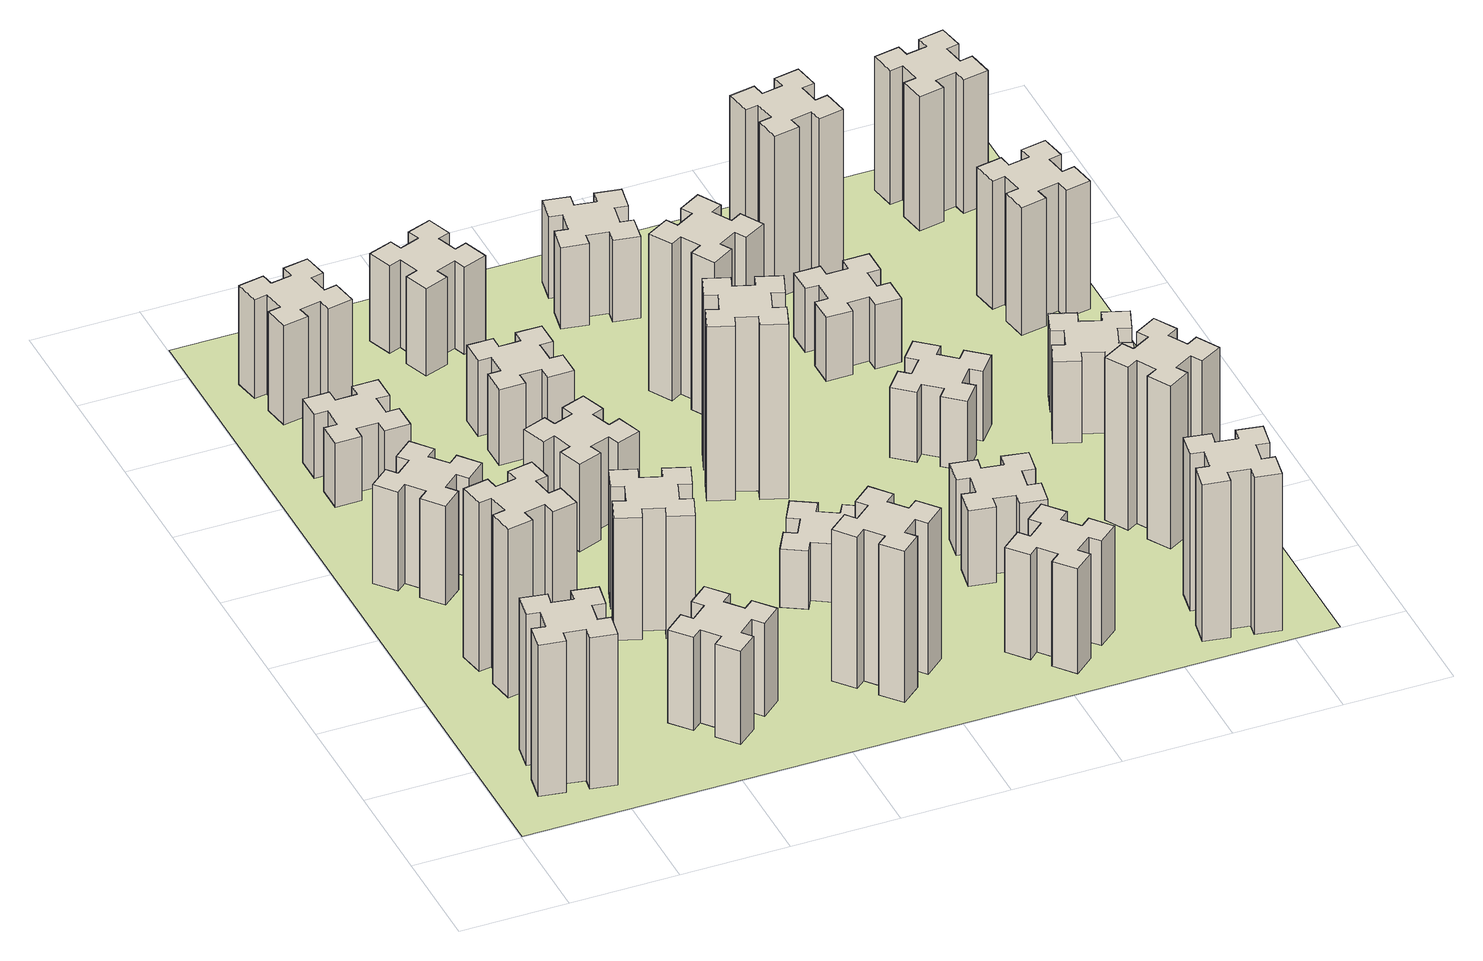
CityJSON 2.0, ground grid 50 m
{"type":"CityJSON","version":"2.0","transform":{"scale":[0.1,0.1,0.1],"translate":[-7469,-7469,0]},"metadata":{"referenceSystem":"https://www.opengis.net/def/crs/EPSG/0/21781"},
"CityObjects":{
"building1":{"type":"Building","attributes":{"class":"1000","function":"1000","usage":"1000","yearOfConstruction":2016,"roofType":"1000","measuredHeight":78,"storeysAboveGround":30,"storeysBelowGround":0},"geometry":[{"type":"Solid","lod":"1","boundaries":[[[[0,1,2,3,4,5,6,7,8,9,10,11,12,13,14,15,16,17,18,19]],[[17,16,20,21]],[[16,15,22,20]],[[15,14,23,22]],[[14,13,24,23]],[[13,12,25,24]],[[12,11,26,25]],[[11,10,27,26]],[[10,9,28,27]],[[9,8,29,28]],[[8,7,30,29]],[[7,6,31,30]],[[6,5,32,31]],[[5,4,33,32]],[[4,3,34,33]],[[3,2,35,34]],[[2,1,36,35]],[[1,0,37,36]],[[0,19,38,37]],[[19,18,39,38]],[[18,17,21,39]],[[24,25,26,27,28,29,30,31,32,33,34,35,36,37,38,39,21,20,22,23]]]]}]},
"building2":{"type":"Building","attributes":{"class":"1000","function":"1000","usage":"1000","yearOfConstruction":2016,"roofType":"1000","measuredHeight":87,"storeysAboveGround":30,"storeysBelowGround":0},"geometry":[{"type":"Solid","lod":"1","boundaries":[[[[40,41,42,43,44,45,46,47,48,49,50,51,52,53,54,55,56,57,58,59]],[[57,56,60,61]],[[56,55,62,60]],[[55,54,63,62]],[[54,53,64,63]],[[53,52,65,64]],[[52,51,66,65]],[[51,50,67,66]],[[50,49,68,67]],[[49,48,69,68]],[[48,47,70,69]],[[47,46,71,70]],[[46,45,72,71]],[[45,44,73,72]],[[44,43,74,73]],[[43,42,75,74]],[[42,41,76,75]],[[41,40,77,76]],[[40,59,78,77]],[[59,58,79,78]],[[58,57,61,79]],[[64,65,66,67,68,69,70,71,72,73,74,75,76,77,78,79,61,60,62,63]]]]}]},
"building3":{"type":"Building","attributes":{"class":"1000","function":"1000","usage":"1000","yearOfConstruction":2016,"roofType":"1000","measuredHeight":51,"storeysAboveGround":30,"storeysBelowGround":0},"geometry":[{"type":"Solid","lod":"1","boundaries":[[[[80,81,82,83,84,85,86,87,88,89,90,91,92,93,94,95,96,97,98,99]],[[97,96,100,101]],[[96,95,102,100]],[[95,94,103,102]],[[94,93,104,103]],[[93,92,105,104]],[[92,91,106,105]],[[91,90,107,106]],[[90,89,108,107]],[[89,88,109,108]],[[88,87,110,109]],[[87,86,111,110]],[[86,85,112,111]],[[85,84,113,112]],[[84,83,114,113]],[[83,82,115,114]],[[82,81,116,115]],[[81,80,117,116]],[[80,99,118,117]],[[99,98,119,118]],[[98,97,101,119]],[[104,105,106,107,108,109,110,111,112,113,114,115,116,117,118,119,101,100,102,103]]]]}]},
"building4":{"type":"Building","attributes":{"class":"1000","function":"1000","usage":"1000","yearOfConstruction":2016,"roofType":"1000","measuredHeight":33,"storeysAboveGround":30,"storeysBelowGround":0},"geometry":[{"type":"Solid","lod":"1","boundaries":[[[[120,121,122,123,124,125,126,127,128,129,130,131,132,133,134,135,136,137,138,139]],[[137,136,140,141]],[[136,135,142,140]],[[135,134,143,142]],[[134,133,144,143]],[[133,132,145,144]],[[132,131,146,145]],[[131,130,147,146]],[[130,129,148,147]],[[129,128,149,148]],[[128,127,150,149]],[[127,126,151,150]],[[126,125,152,151]],[[125,124,153,152]],[[124,123,154,153]],[[123,122,155,154]],[[122,121,156,155]],[[121,120,157,156]],[[120,139,158,157]],[[139,138,159,158]],[[138,137,141,159]],[[144,145,146,147,148,149,150,151,152,153,154,155,156,157,158,159,141,140,142,143]]]]}]},
"building5":{"type":"Building","attributes":{"class":"1000","function":"1000","usage":"1000","yearOfConstruction":2016,"roofType":"1000","measuredHeight":48,"storeysAboveGround":30,"storeysBelowGround":0},"geometry":[{"type":"Solid","lod":"1","boundaries":[[[[160,161,162,163,164,165,166,167,168,169,170,171,172,173,174,175,176,177,178,179]],[[177,176,180,181]],[[176,175,182,180]],[[175,174,183,182]],[[174,173,184,183]],[[173,172,185,184]],[[172,171,186,185]],[[171,170,187,186]],[[170,169,188,187]],[[169,168,189,188]],[[168,167,190,189]],[[167,166,191,190]],[[166,165,192,191]],[[165,164,193,192]],[[164,163,194,193]],[[163,162,195,194]],[[162,161,196,195]],[[161,160,197,196]],[[160,179,198,197]],[[179,178,199,198]],[[178,177,181,199]],[[184,185,186,187,188,189,190,191,192,193,194,195,196,197,198,199,181,180,182,183]]]]}]},
"building6":{"type":"Building","attributes":{"class":"1000","function":"1000","usage":"1000","yearOfConstruction":2016,"roofType":"1000","measuredHeight":51,"storeysAboveGround":30,"storeysBelowGround":0},"geometry":[{"type":"Solid","lod":"1","boundaries":[[[[200,201,202,203,204,205,206,207,208,209,210,211,212,213,214,215,216,217,218,219]],[[217,216,220,221]],[[216,215,222,220]],[[215,214,223,222]],[[214,213,224,223]],[[213,212,225,224]],[[212,211,226,225]],[[211,210,227,226]],[[210,209,228,227]],[[209,208,229,228]],[[208,207,230,229]],[[207,206,231,230]],[[206,205,232,231]],[[205,204,233,232]],[[204,203,234,233]],[[203,202,235,234]],[[202,201,236,235]],[[201,200,237,236]],[[200,219,238,237]],[[219,218,239,238]],[[218,217,221,239]],[[224,225,226,227,228,229,230,231,232,233,234,235,236,237,238,239,221,220,222,223]]]]}]},
"building7":{"type":"Building","attributes":{"class":"1000","function":"1000","usage":"1000","yearOfConstruction":2016,"roofType":"1000","measuredHeight":63,"storeysAboveGround":30,"storeysBelowGround":0},"geometry":[{"type":"Solid","lod":"1","boundaries":[[[[240,241,242,243,244,245,246,247,248,249,250,251,252,253,254,255,256,257,258,259]],[[257,256,260,261]],[[256,255,262,260]],[[255,254,263,262]],[[254,253,264,263]],[[253,252,265,264]],[[252,251,266,265]],[[251,250,267,266]],[[250,249,268,267]],[[249,248,269,268]],[[248,247,270,269]],[[247,246,271,270]],[[246,245,272,271]],[[245,244,273,272]],[[244,243,274,273]],[[243,242,275,274]],[[242,241,276,275]],[[241,240,277,276]],[[240,259,278,277]],[[259,258,279,278]],[[258,257,261,279]],[[264,265,266,267,268,269,270,271,272,273,274,275,276,277,278,279,261,260,262,263]]]]}]},
"building8":{"type":"Building","attributes":{"class":"1000","function":"1000","usage":"1000","yearOfConstruction":2016,"roofType":"1000","measuredHeight":45,"storeysAboveGround":30,"storeysBelowGround":0},"geometry":[{"type":"Solid","lod":"1","boundaries":[[[[280,281,282,283,284,285,286,287,288,289,290,291,292,293,294,295,296,297,298,299]],[[297,296,300,301]],[[296,295,302,300]],[[295,294,303,302]],[[294,293,304,303]],[[293,292,305,304]],[[292,291,306,305]],[[291,290,307,306]],[[290,289,308,307]],[[289,288,309,308]],[[288,287,310,309]],[[287,286,311,310]],[[286,285,312,311]],[[285,284,313,312]],[[284,283,314,313]],[[283,282,315,314]],[[282,281,316,315]],[[281,280,317,316]],[[280,299,318,317]],[[299,298,319,318]],[[298,297,301,319]],[[304,305,306,307,308,309,310,311,312,313,314,315,316,317,318,319,301,300,302,303]]]]}]},
"building9":{"type":"Building","attributes":{"class":"1000","function":"1000","usage":"1000","yearOfConstruction":2016,"roofType":"1000","measuredHeight":39,"storeysAboveGround":30,"storeysBelowGround":0},"geometry":[{"type":"Solid","lod":"1","boundaries":[[[[320,321,322,323,324,325,326,327,328,329,330,331,332,333,334,335,336,337,338,339]],[[337,336,340,341]],[[336,335,342,340]],[[335,334,343,342]],[[334,333,344,343]],[[333,332,345,344]],[[332,331,346,345]],[[331,330,347,346]],[[330,329,348,347]],[[329,328,349,348]],[[328,327,350,349]],[[327,326,351,350]],[[326,325,352,351]],[[325,324,353,352]],[[324,323,354,353]],[[323,322,355,354]],[[322,321,356,355]],[[321,320,357,356]],[[320,339,358,357]],[[339,338,359,358]],[[338,337,341,359]],[[344,345,346,347,348,349,350,351,352,353,354,355,356,357,358,359,341,340,342,343]]]]}]},
"building10":{"type":"Building","attributes":{"class":"1000","function":"1000","usage":"1000","yearOfConstruction":2016,"roofType":"1000","measuredHeight":78,"storeysAboveGround":30,"storeysBelowGround":0},"geometry":[{"type":"Solid","lod":"1","boundaries":[[[[360,361,362,363,364,365,366,367,368,369,370,371,372,373,374,375,376,377,378,379]],[[377,376,380,381]],[[376,375,382,380]],[[375,374,383,382]],[[374,373,384,383]],[[373,372,385,384]],[[372,371,386,385]],[[371,370,387,386]],[[370,369,388,387]],[[369,368,389,388]],[[368,367,390,389]],[[367,366,391,390]],[[366,365,392,391]],[[365,364,393,392]],[[364,363,394,393]],[[363,362,395,394]],[[362,361,396,395]],[[361,360,397,396]],[[360,379,398,397]],[[379,378,399,398]],[[378,377,381,399]],[[384,385,386,387,388,389,390,391,392,393,394,395,396,397,398,399,381,380,382,383]]]]}]},
"building11":{"type":"Building","attributes":{"class":"1000","function":"1000","usage":"1000","yearOfConstruction":2016,"roofType":"1000","measuredHeight":45,"storeysAboveGround":30,"storeysBelowGround":0},"geometry":[{"type":"Solid","lod":"1","boundaries":[[[[400,401,402,403,404,405,406,407,408,409,410,411,412,413,414,415,416,417,418,419]],[[417,416,420,421]],[[416,415,422,420]],[[415,414,423,422]],[[414,413,424,423]],[[413,412,425,424]],[[412,411,426,425]],[[411,410,427,426]],[[410,409,428,427]],[[409,408,429,428]],[[408,407,430,429]],[[407,406,431,430]],[[406,405,432,431]],[[405,404,433,432]],[[404,403,434,433]],[[403,402,435,434]],[[402,401,436,435]],[[401,400,437,436]],[[400,419,438,437]],[[419,418,439,438]],[[418,417,421,439]],[[424,425,426,427,428,429,430,431,432,433,434,435,436,437,438,439,421,420,422,423]]]]}]},
"building12":{"type":"Building","attributes":{"class":"1000","function":"1000","usage":"1000","yearOfConstruction":2016,"roofType":"1000","measuredHeight":30,"storeysAboveGround":30,"storeysBelowGround":0},"geometry":[{"type":"Solid","lod":"1","boundaries":[[[[440,441,442,443,444,445,446,447,448,449,450,451,452,453,454,455,456,457,458,459]],[[457,456,460,461]],[[456,455,462,460]],[[455,454,463,462]],[[454,453,464,463]],[[453,452,465,464]],[[452,451,466,465]],[[451,450,467,466]],[[450,449,468,467]],[[449,448,469,468]],[[448,447,470,469]],[[447,446,471,470]],[[446,445,472,471]],[[445,444,473,472]],[[444,443,474,473]],[[443,442,475,474]],[[442,441,476,475]],[[441,440,477,476]],[[440,459,478,477]],[[459,458,479,478]],[[458,457,461,479]],[[464,465,466,467,468,469,470,471,472,473,474,475,476,477,478,479,461,460,462,463]]]]}]},
"building13":{"type":"Building","attributes":{"class":"1000","function":"1000","usage":"1000","yearOfConstruction":2016,"roofType":"1000","measuredHeight":90,"storeysAboveGround":30,"storeysBelowGround":0},"geometry":[{"type":"Solid","lod":"1","boundaries":[[[[480,481,482,483,484,485,486,487,488,489,490,491,492,493,494,495,496,497,498,499]],[[497,496,500,501]],[[496,495,502,500]],[[495,494,503,502]],[[494,493,504,503]],[[493,492,505,504]],[[492,491,506,505]],[[491,490,507,506]],[[490,489,508,507]],[[489,488,509,508]],[[488,487,510,509]],[[487,486,511,510]],[[486,485,512,511]],[[485,484,513,512]],[[484,483,514,513]],[[483,482,515,514]],[[482,481,516,515]],[[481,480,517,516]],[[480,499,518,517]],[[499,498,519,518]],[[498,497,501,519]],[[504,505,506,507,508,509,510,511,512,513,514,515,516,517,518,519,501,500,502,503]]]]}]},
"building14":{"type":"Building","attributes":{"class":"1000","function":"1000","usage":"1000","yearOfConstruction":2016,"roofType":"1000","measuredHeight":54,"storeysAboveGround":30,"storeysBelowGround":0},"geometry":[{"type":"Solid","lod":"1","boundaries":[[[[520,521,522,523,524,525,526,527,528,529,530,531,532,533,534,535,536,537,538,539]],[[537,536,540,541]],[[536,535,542,540]],[[535,534,543,542]],[[534,533,544,543]],[[533,532,545,544]],[[532,531,546,545]],[[531,530,547,546]],[[530,529,548,547]],[[529,528,549,548]],[[528,527,550,549]],[[527,526,551,550]],[[526,525,552,551]],[[525,524,553,552]],[[524,523,554,553]],[[523,522,555,554]],[[522,521,556,555]],[[521,520,557,556]],[[520,539,558,557]],[[539,538,559,558]],[[538,537,541,559]],[[544,545,546,547,548,549,550,551,552,553,554,555,556,557,558,559,541,540,542,543]]]]}]},
"building15":{"type":"Building","attributes":{"class":"1000","function":"1000","usage":"1000","yearOfConstruction":2016,"roofType":"1000","measuredHeight":81,"storeysAboveGround":30,"storeysBelowGround":0},"geometry":[{"type":"Solid","lod":"1","boundaries":[[[[560,561,562,563,564,565,566,567,568,569,570,571,572,573,574,575,576,577,578,579]],[[577,576,580,581]],[[576,575,582,580]],[[575,574,583,582]],[[574,573,584,583]],[[573,572,585,584]],[[572,571,586,585]],[[571,570,587,586]],[[570,569,588,587]],[[569,568,589,588]],[[568,567,590,589]],[[567,566,591,590]],[[566,565,592,591]],[[565,564,593,592]],[[564,563,594,593]],[[563,562,595,594]],[[562,561,596,595]],[[561,560,597,596]],[[560,579,598,597]],[[579,578,599,598]],[[578,577,581,599]],[[584,585,586,587,588,589,590,591,592,593,594,595,596,597,598,599,581,580,582,583]]]]}]},
"building16":{"type":"Building","attributes":{"class":"1000","function":"1000","usage":"1000","yearOfConstruction":2016,"roofType":"1000","measuredHeight":42,"storeysAboveGround":30,"storeysBelowGround":0},"geometry":[{"type":"Solid","lod":"1","boundaries":[[[[600,601,602,603,604,605,606,607,608,609,610,611,612,613,614,615,616,617,618,619]],[[617,616,620,621]],[[616,615,622,620]],[[615,614,623,622]],[[614,613,624,623]],[[613,612,625,624]],[[612,611,626,625]],[[611,610,627,626]],[[610,609,628,627]],[[609,608,629,628]],[[608,607,630,629]],[[607,606,631,630]],[[606,605,632,631]],[[605,604,633,632]],[[604,603,634,633]],[[603,602,635,634]],[[602,601,636,635]],[[601,600,637,636]],[[600,619,638,637]],[[619,618,639,638]],[[618,617,621,639]],[[624,625,626,627,628,629,630,631,632,633,634,635,636,637,638,639,621,620,622,623]]]]}]},
"building17":{"type":"Building","attributes":{"class":"1000","function":"1000","usage":"1000","yearOfConstruction":2016,"roofType":"1000","measuredHeight":39,"storeysAboveGround":30,"storeysBelowGround":0},"geometry":[{"type":"Solid","lod":"1","boundaries":[[[[640,641,642,643,644,645,646,647,648,649,650,651,652,653,654,655,656,657,658,659]],[[657,656,660,661]],[[656,655,662,660]],[[655,654,663,662]],[[654,653,664,663]],[[653,652,665,664]],[[652,651,666,665]],[[651,650,667,666]],[[650,649,668,667]],[[649,648,669,668]],[[648,647,670,669]],[[647,646,671,670]],[[646,645,672,671]],[[645,644,673,672]],[[644,643,674,673]],[[643,642,675,674]],[[642,641,676,675]],[[641,640,677,676]],[[640,659,678,677]],[[659,658,679,678]],[[658,657,661,679]],[[664,665,666,667,668,669,670,671,672,673,674,675,676,677,678,679,661,660,662,663]]]]}]},
"building18":{"type":"Building","attributes":{"class":"1000","function":"1000","usage":"1000","yearOfConstruction":2016,"roofType":"1000","measuredHeight":36,"storeysAboveGround":30,"storeysBelowGround":0},"geometry":[{"type":"Solid","lod":"1","boundaries":[[[[680,681,682,683,684,685,686,687,688,689,690,691,692,693,694,695,696,697,698,699]],[[697,696,700,701]],[[696,695,702,700]],[[695,694,703,702]],[[694,693,704,703]],[[693,692,705,704]],[[692,691,706,705]],[[691,690,707,706]],[[690,689,708,707]],[[689,688,709,708]],[[688,687,710,709]],[[687,686,711,710]],[[686,685,712,711]],[[685,684,713,712]],[[684,683,714,713]],[[683,682,715,714]],[[682,681,716,715]],[[681,680,717,716]],[[680,699,718,717]],[[699,698,719,718]],[[698,697,701,719]],[[704,705,706,707,708,709,710,711,712,713,714,715,716,717,718,719,701,700,702,703]]]]}]},
"building19":{"type":"Building","attributes":{"class":"1000","function":"1000","usage":"1000","yearOfConstruction":2016,"roofType":"1000","measuredHeight":33,"storeysAboveGround":30,"storeysBelowGround":0},"geometry":[{"type":"Solid","lod":"1","boundaries":[[[[720,721,722,723,724,725,726,727,728,729,730,731,732,733,734,735,736,737,738,739]],[[737,736,740,741]],[[736,735,742,740]],[[735,734,743,742]],[[734,733,744,743]],[[733,732,745,744]],[[732,731,746,745]],[[731,730,747,746]],[[730,729,748,747]],[[729,728,749,748]],[[728,727,750,749]],[[727,726,751,750]],[[726,725,752,751]],[[725,724,753,752]],[[724,723,754,753]],[[723,722,755,754]],[[722,721,756,755]],[[721,720,757,756]],[[720,739,758,757]],[[739,738,759,758]],[[738,737,741,759]],[[744,745,746,747,748,749,750,751,752,753,754,755,756,757,758,759,741,740,742,743]]]]}]},
"building20":{"type":"Building","attributes":{"class":"1000","function":"1000","usage":"1000","yearOfConstruction":2016,"roofType":"1000","measuredHeight":81,"storeysAboveGround":30,"storeysBelowGround":0},"geometry":[{"type":"Solid","lod":"1","boundaries":[[[[760,761,762,763,764,765,766,767,768,769,770,771,772,773,774,775,776,777,778,779]],[[777,776,780,781]],[[776,775,782,780]],[[775,774,783,782]],[[774,773,784,783]],[[773,772,785,784]],[[772,771,786,785]],[[771,770,787,786]],[[770,769,788,787]],[[769,768,789,788]],[[768,767,790,789]],[[767,766,791,790]],[[766,765,792,791]],[[765,764,793,792]],[[764,763,794,793]],[[763,762,795,794]],[[762,761,796,795]],[[761,760,797,796]],[[760,779,798,797]],[[779,778,799,798]],[[778,777,781,799]],[[784,785,786,787,788,789,790,791,792,793,794,795,796,797,798,799,781,780,782,783]]]]}]},
"building21":{"type":"Building","attributes":{"class":"1000","function":"1000","usage":"1000","yearOfConstruction":2016,"roofType":"1000","measuredHeight":84,"storeysAboveGround":30,"storeysBelowGround":0},"geometry":[{"type":"Solid","lod":"1","boundaries":[[[[800,801,802,803,804,805,806,807,808,809,810,811,812,813,814,815,816,817,818,819]],[[817,816,820,821]],[[816,815,822,820]],[[815,814,823,822]],[[814,813,824,823]],[[813,812,825,824]],[[812,811,826,825]],[[811,810,827,826]],[[810,809,828,827]],[[809,808,829,828]],[[808,807,830,829]],[[807,806,831,830]],[[806,805,832,831]],[[805,804,833,832]],[[804,803,834,833]],[[803,802,835,834]],[[802,801,836,835]],[[801,800,837,836]],[[800,819,838,837]],[[819,818,839,838]],[[818,817,821,839]],[[824,825,826,827,828,829,830,831,832,833,834,835,836,837,838,839,821,820,822,823]]]]}]},
"building22":{"type":"Building","attributes":{"class":"1000","function":"1000","usage":"1000","yearOfConstruction":2016,"roofType":"1000","measuredHeight":84,"storeysAboveGround":30,"storeysBelowGround":0},"geometry":[{"type":"Solid","lod":"1","boundaries":[[[[840,841,842,843,844,845,846,847,848,849,850,851,852,853,854,855,856,857,858,859]],[[857,856,860,861]],[[856,855,862,860]],[[855,854,863,862]],[[854,853,864,863]],[[853,852,865,864]],[[852,851,866,865]],[[851,850,867,866]],[[850,849,868,867]],[[849,848,869,868]],[[848,847,870,869]],[[847,846,871,870]],[[846,845,872,871]],[[845,844,873,872]],[[844,843,874,873]],[[843,842,875,874]],[[842,841,876,875]],[[841,840,877,876]],[[840,859,878,877]],[[859,858,879,878]],[[858,857,861,879]],[[864,865,866,867,868,869,870,871,872,873,874,875,876,877,878,879,861,860,862,863]]]]}]},
"building23":{"type":"Building","attributes":{"class":"1000","function":"1000","usage":"1000","yearOfConstruction":2016,"roofType":"1000","measuredHeight":42,"storeysAboveGround":30,"storeysBelowGround":0},"geometry":[{"type":"Solid","lod":"1","boundaries":[[[[880,881,882,883,884,885,886,887,888,889,890,891,892,893,894,895,896,897,898,899]],[[897,896,900,901]],[[896,895,902,900]],[[895,894,903,902]],[[894,893,904,903]],[[893,892,905,904]],[[892,891,906,905]],[[891,890,907,906]],[[890,889,908,907]],[[889,888,909,908]],[[888,887,910,909]],[[887,886,911,910]],[[886,885,912,911]],[[885,884,913,912]],[[884,883,914,913]],[[883,882,915,914]],[[882,881,916,915]],[[881,880,917,916]],[[880,899,918,917]],[[899,898,919,918]],[[898,897,901,919]],[[904,905,906,907,908,909,910,911,912,913,914,915,916,917,918,919,901,900,902,903]]]]}]},
"building24":{"type":"Building","attributes":{"class":"1000","function":"1000","usage":"1000","yearOfConstruction":2016,"roofType":"1000","measuredHeight":66,"storeysAboveGround":30,"storeysBelowGround":0},"geometry":[{"type":"Solid","lod":"1","boundaries":[[[[920,921,922,923,924,925,926,927,928,929,930,931,932,933,934,935,936,937,938,939]],[[937,936,940,941]],[[936,935,942,940]],[[935,934,943,942]],[[934,933,944,943]],[[933,932,945,944]],[[932,931,946,945]],[[931,930,947,946]],[[930,929,948,947]],[[929,928,949,948]],[[928,927,950,949]],[[927,926,951,950]],[[926,925,952,951]],[[925,924,953,952]],[[924,923,954,953]],[[923,922,955,954]],[[922,921,956,955]],[[921,920,957,956]],[[920,939,958,957]],[[939,938,959,958]],[[938,937,941,959]],[[944,945,946,947,948,949,950,951,952,953,954,955,956,957,958,959,941,940,942,943]]]]}]},
"building25":{"type":"Building","attributes":{"class":"1000","function":"1000","usage":"1000","yearOfConstruction":2016,"roofType":"1000","measuredHeight":69,"storeysAboveGround":30,"storeysBelowGround":0},"geometry":[{"type":"Solid","lod":"1","boundaries":[[[[960,961,962,963,964,965,966,967,968,969,970,971,972,973,974,975,976,977,978,979]],[[977,976,980,981]],[[976,975,982,980]],[[975,974,983,982]],[[974,973,984,983]],[[973,972,985,984]],[[972,971,986,985]],[[971,970,987,986]],[[970,969,988,987]],[[969,968,989,988]],[[968,967,990,989]],[[967,966,991,990]],[[966,965,992,991]],[[965,964,993,992]],[[964,963,994,993]],[[963,962,995,994]],[[962,961,996,995]],[[961,960,997,996]],[[960,979,998,997]],[[979,978,999,998]],[[978,977,981,999]],[[984,985,986,987,988,989,990,991,992,993,994,995,996,997,998,999,981,980,982,983]]]]}]},
"landuse1":{"type":"LandUse","attributes":{"name":"plot1","function":"1010"},"geometry":[{"type":"MultiSurface","lod":"1","boundaries":[[[1000,1001,1002,1003]]]}]}
},
"vertices":[
[475,307,0],[492,405,0],[551,395,0],[572,513,0],[454,534,0],[444,475,0],[345,492,0],[356,551,0],[237,572,0],[217,454,0],[276,444,0],[258,345,0],[199,356,0],[178,237,0],[297,217,0],[307,276,0],[405,258,0],[395,199,0],[513,178,0],[534,297,0],[405,258,780],[395,199,780],[307,276,780],[297,217,780],[178,237,780],[199,356,780],[258,345,780],[276,444,780],[217,454,780],[237,572,780],[356,551,780],[345,492,780],[444,475,780],[454,534,780],[572,513,780],[551,395,780],[492,405,780],[475,307,780],[534,297,780],[513,178,780],
[445,998,0],[544,1016,0],[554,957,0],[672,977,0],[651,1096,0],[592,1085,0],[575,1184,0],[634,1194,0],[613,1312,0],[495,1291,0],[505,1232,0],[407,1215,0],[397,1274,0],[278,1253,0],[299,1135,0],[358,1145,0],[376,1047,0],[317,1037,0],[337,918,0],[456,939,0],[376,1047,870],[317,1037,870],[358,1145,870],[299,1135,870],[278,1253,870],[397,1274,870],[407,1215,870],[505,1232,870],[495,1291,870],[613,1312,870],[634,1194,870],[575,1184,870],[592,1085,870],[651,1096,870],[672,977,870],[554,957,870],[544,1016,870],[445,998,870],[456,939,870],[337,918,870],
[492,1888,0],[427,1964,0],[473,2003,0],[396,2095,0],[304,2018,0],[343,1972,0],[266,1907,0],[228,1953,0],[136,1876,0],[213,1784,0],[259,1823,0],[323,1746,0],[277,1708,0],[354,1616,0],[446,1693,0],[408,1739,0],[484,1803,0],[523,1757,0],[615,1834,0],[538,1926,0],[484,1803,510],[523,1757,510],[408,1739,510],[446,1693,510],[354,1616,510],[277,1708,510],[323,1746,510],[259,1823,510],[213,1784,510],[136,1876,510],[228,1953,510],[266,1907,510],[343,1972,510],[304,2018,510],[396,2095,510],[473,2003,510],[427,1964,510],[492,1888,510],[538,1926,510],[615,1834,510],
[485,2545,0],[485,2645,0],[545,2645,0],[545,2765,0],[425,2765,0],[425,2705,0],[325,2705,0],[325,2765,0],[205,2765,0],[205,2645,0],[265,2645,0],[265,2545,0],[205,2545,0],[205,2425,0],[325,2425,0],[325,2485,0],[425,2485,0],[425,2425,0],[545,2425,0],[545,2545,0],[425,2485,330],[425,2425,330],[325,2485,330],[325,2425,330],[205,2425,330],[205,2545,330],[265,2545,330],[265,2645,330],[205,2645,330],[205,2765,330],[325,2765,330],[325,2705,330],[425,2705,330],[425,2765,330],[545,2765,330],[545,2645,330],[485,2645,330],[485,2545,330],[545,2545,330],[545,2425,330],
[1232,508,0],[1167,584,0],[1213,623,0],[1136,715,0],[1044,638,0],[1083,592,0],[1006,527,0],[968,573,0],[876,496,0],[953,404,0],[999,443,0],[1063,366,0],[1017,328,0],[1094,236,0],[1186,313,0],[1148,359,0],[1224,423,0],[1263,377,0],[1355,454,0],[1278,546,0],[1224,423,480],[1263,377,480],[1148,359,480],[1186,313,480],[1094,236,480],[1017,328,480],[1063,366,480],[999,443,480],[953,404,480],[876,496,480],[968,573,480],[1006,527,480],[1083,592,480],[1044,638,480],[1136,715,480],[1213,623,480],[1167,584,480],[1232,508,480],[1278,546,480],[1355,454,480],
[258,3265,0],[276,3167,0],[217,3157,0],[237,3038,0],[356,3059,0],[345,3118,0],[444,3136,0],[454,3077,0],[572,3097,0],[551,3216,0],[492,3205,0],[475,3304,0],[534,3314,0],[513,3432,0],[395,3411,0],[405,3352,0],[307,3335,0],[297,3394,0],[178,3373,0],[199,3255,0],[307,3335,510],[297,3394,510],[405,3352,510],[395,3411,510],[513,3432,510],[534,3314,510],[475,3304,510],[492,3205,510],[551,3216,510],[572,3097,510],[454,3077,510],[444,3136,510],[345,3118,510],[356,3059,510],[237,3038,510],[217,3157,510],[276,3167,510],[258,3265,510],[199,3255,510],[178,3373,510],
[1202,1131,0],[1236,1225,0],[1292,1204,0],[1333,1317,0],[1220,1358,0],[1200,1302,0],[1106,1336,0],[1127,1392,0],[1014,1433,0],[973,1320,0],[1029,1300,0],[995,1206,0],[939,1227,0],[897,1114,0],[1010,1073,0],[1031,1129,0],[1125,1095,0],[1104,1039,0],[1217,997,0],[1258,1110,0],[1125,1095,630],[1104,1039,630],[1031,1129,630],[1010,1073,630],[897,1114,630],[939,1227,630],[995,1206,630],[1029,1300,630],[973,1320,630],[1014,1433,630],[1127,1392,630],[1106,1336,630],[1200,1302,630],[1220,1358,630],[1333,1317,630],[1292,1204,630],[1236,1225,630],[1202,1131,630],[1258,1110,630],[1217,997,630],
[995,1965,0],[1029,1871,0],[973,1850,0],[1014,1737,0],[1127,1779,0],[1106,1835,0],[1200,1869,0],[1220,1813,0],[1333,1854,0],[1292,1967,0],[1236,1946,0],[1202,2040,0],[1258,2060,0],[1217,2173,0],[1104,2132,0],[1125,2076,0],[1031,2042,0],[1010,2098,0],[897,2057,0],[939,1944,0],[1031,2042,450],[1010,2098,450],[1125,2076,450],[1104,2132,450],[1217,2173,450],[1258,2060,450],[1202,2040,450],[1236,1946,450],[1292,1967,450],[1333,1854,450],[1220,1813,450],[1200,1869,450],[1106,1835,450],[1127,1779,450],[1014,1737,450],[973,1850,450],[1029,1871,450],[995,1965,450],[939,1944,450],[897,2057,450],
[1005,2645,0],[1005,2545,0],[945,2545,0],[945,2425,0],[1065,2425,0],[1065,2485,0],[1165,2485,0],[1165,2425,0],[1285,2425,0],[1285,2545,0],[1225,2545,0],[1225,2645,0],[1285,2645,0],[1285,2765,0],[1165,2765,0],[1165,2705,0],[1065,2705,0],[1065,2765,0],[945,2765,0],[945,2645,0],[1065,2705,390],[1065,2765,390],[1165,2705,390],[1165,2765,390],[1285,2765,390],[1285,2645,390],[1225,2645,390],[1225,2545,390],[1285,2545,390],[1285,2425,390],[1165,2425,390],[1165,2485,390],[1065,2485,390],[1065,2425,390],[945,2425,390],[945,2545,390],[1005,2545,390],[1005,2645,390],[945,2645,390],[945,2765,390],
[1972,508,0],[1907,584,0],[1953,623,0],[1876,715,0],[1784,638,0],[1823,592,0],[1746,527,0],[1708,573,0],[1616,496,0],[1693,404,0],[1739,443,0],[1803,366,0],[1757,328,0],[1834,236,0],[1926,313,0],[1888,359,0],[1964,423,0],[2003,377,0],[2095,454,0],[2018,546,0],[1964,423,780],[2003,377,780],[1888,359,780],[1926,313,780],[1834,236,780],[1757,328,780],[1803,366,780],[1739,443,780],[1693,404,780],[1616,496,780],[1708,573,780],[1746,527,780],[1823,592,780],[1784,638,780],[1876,715,780],[1953,623,780],[1907,584,780],[1972,508,780],[2018,546,780],[2095,454,780],
[1136,3326,0],[1102,3420,0],[1158,3440,0],[1117,3553,0],[1004,3512,0],[1025,3456,0],[931,3422,0],[910,3478,0],[797,3437,0],[839,3324,0],[895,3345,0],[929,3251,0],[873,3230,0],[914,3117,0],[1027,3159,0],[1006,3215,0],[1100,3249,0],[1120,3193,0],[1233,3234,0],[1192,3347,0],[1100,3249,450],[1120,3193,450],[1006,3215,450],[1027,3159,450],[914,3117,450],[873,3230,450],[929,3251,450],[895,3345,450],[839,3324,450],[797,3437,450],[910,3478,450],[931,3422,450],[1025,3456,450],[1004,3512,450],[1117,3553,450],[1158,3440,450],[1102,3420,450],[1136,3326,450],[1192,3347,450],[1233,3234,450],
[1757,1045,0],[1844,995,0],[1814,943,0],[1918,883,0],[1978,987,0],[1926,1017,0],[1976,1104,0],[2028,1074,0],[2088,1178,0],[1984,1238,0],[1954,1186,0],[1867,1236,0],[1897,1288,0],[1793,1348,0],[1733,1244,0],[1785,1214,0],[1735,1127,0],[1683,1157,0],[1623,1053,0],[1727,993,0],[1735,1127,300],[1683,1157,300],[1785,1214,300],[1733,1244,300],[1793,1348,300],[1897,1288,300],[1867,1236,300],[1954,1186,300],[1984,1238,300],[2088,1178,300],[2028,1074,300],[1976,1104,300],[1926,1017,300],[1978,987,300],[1918,883,300],[1814,943,300],[1844,995,300],[1757,1045,300],[1727,993,300],[1623,1053,300],
[1940,2042,0],[1846,2076,0],[1867,2132,0],[1754,2173,0],[1713,2060,0],[1769,2040,0],[1735,1946,0],[1679,1967,0],[1637,1854,0],[1750,1813,0],[1771,1869,0],[1865,1835,0],[1844,1779,0],[1957,1737,0],[1998,1850,0],[1942,1871,0],[1976,1965,0],[2032,1944,0],[2073,2057,0],[1960,2098,0],[1976,1965,900],[2032,1944,900],[1942,1871,900],[1998,1850,900],[1957,1737,900],[1844,1779,900],[1865,1835,900],[1771,1869,900],[1750,1813,900],[1637,1854,900],[1679,1967,900],[1735,1946,900],[1769,2040,900],[1713,2060,900],[1754,2173,900],[1867,2132,900],[1846,2076,900],[1940,2042,900],[1960,2098,900],[2073,2057,900],
[2628,259,0],[2704,323,0],[2743,277,0],[2835,354,0],[2758,446,0],[2712,408,0],[2647,484,0],[2693,523,0],[2616,615,0],[2524,538,0],[2563,492,0],[2486,427,0],[2448,473,0],[2356,396,0],[2433,304,0],[2479,343,0],[2543,266,0],[2497,228,0],[2574,136,0],[2666,213,0],[2543,266,540],[2497,228,540],[2479,343,540],[2433,304,540],[2356,396,540],[2448,473,540],[2486,427,540],[2563,492,540],[2524,538,540],[2616,615,540],[2693,523,540],[2647,484,540],[2712,408,540],[2758,446,540],[2835,354,540],[2743,277,540],[2704,323,540],[2628,259,540],[2666,213,540],[2574,136,540],
[1967,2475,0],[2054,2525,0],[2084,2473,0],[2188,2533,0],[2128,2637,0],[2076,2607,0],[2026,2694,0],[2078,2724,0],[2018,2828,0],[1914,2768,0],[1944,2716,0],[1857,2666,0],[1827,2718,0],[1723,2658,0],[1783,2554,0],[1835,2584,0],[1885,2497,0],[1833,2467,0],[1893,2363,0],[1997,2423,0],[1885,2497,810],[1833,2467,810],[1835,2584,810],[1783,2554,810],[1723,2658,810],[1827,2718,810],[1857,2666,810],[1944,2716,810],[1914,2768,810],[2018,2828,810],[2078,2724,810],[2026,2694,810],[2076,2607,810],[2128,2637,810],[2188,2533,810],[2084,2473,810],[2054,2525,810],[1967,2475,810],[1997,2423,810],[1893,2363,810],
[1687,3236,0],[1785,3218,0],[1775,3159,0],[1893,3138,0],[1914,3257,0],[1855,3267,0],[1872,3365,0],[1931,3355,0],[1952,3473,0],[1834,3494,0],[1824,3435,0],[1725,3452,0],[1736,3511,0],[1617,3532,0],[1597,3414,0],[1656,3404,0],[1638,3305,0],[1579,3316,0],[1558,3197,0],[1677,3177,0],[1638,3305,420],[1579,3316,420],[1656,3404,420],[1597,3414,420],[1617,3532,420],[1736,3511,420],[1725,3452,420],[1824,3435,420],[1834,3494,420],[1952,3473,420],[1931,3355,420],[1872,3365,420],[1855,3267,420],[1914,3257,420],[1893,3138,420],[1775,3159,420],[1785,3218,420],[1687,3236,420],[1677,3177,420],[1558,3197,420],
[2496,1084,0],[2478,985,0],[2419,996,0],[2398,877,0],[2517,857,0],[2527,916,0],[2625,898,0],[2615,839,0],[2733,818,0],[2754,937,0],[2695,947,0],[2712,1045,0],[2771,1035,0],[2792,1153,0],[2674,1174,0],[2664,1115,0],[2565,1132,0],[2576,1191,0],[2457,1212,0],[2437,1094,0],[2565,1132,390],[2576,1191,390],[2664,1115,390],[2674,1174,390],[2792,1153,390],[2771,1035,390],[2712,1045,390],[2695,947,390],[2754,937,390],[2733,818,390],[2615,839,390],[2625,898,390],[2527,916,390],[2517,857,390],[2398,877,390],[2419,996,390],[2478,985,390],[2496,1084,390],[2437,1094,390],[2457,1212,390],
[2747,1746,0],[2812,1823,0],[2858,1784,0],[2935,1876,0],[2843,1953,0],[2804,1907,0],[2728,1972,0],[2766,2018,0],[2674,2095,0],[2597,2003,0],[2643,1964,0],[2579,1888,0],[2533,1926,0],[2456,1834,0],[2548,1757,0],[2586,1803,0],[2663,1739,0],[2624,1693,0],[2716,1616,0],[2793,1708,0],[2663,1739,360],[2624,1693,360],[2586,1803,360],[2548,1757,360],[2456,1834,360],[2533,1926,360],[2579,1888,360],[2643,1964,360],[2597,2003,360],[2674,2095,360],[2766,2018,360],[2728,1972,360],[2804,1907,360],[2843,1953,360],[2935,1876,360],[2858,1784,360],[2812,1823,360],[2747,1746,360],[2793,1708,360],[2716,1616,360],
[2545,2485,0],[2645,2485,0],[2645,2425,0],[2765,2425,0],[2765,2545,0],[2705,2545,0],[2705,2645,0],[2765,2645,0],[2765,2765,0],[2645,2765,0],[2645,2705,0],[2545,2705,0],[2545,2765,0],[2425,2765,0],[2425,2645,0],[2485,2645,0],[2485,2545,0],[2425,2545,0],[2425,2425,0],[2545,2425,0],[2485,2545,330],[2425,2545,330],[2485,2645,330],[2425,2645,330],[2425,2765,330],[2545,2765,330],[2545,2705,330],[2645,2705,330],[2645,2765,330],[2765,2765,330],[2765,2645,330],[2705,2645,330],[2705,2545,330],[2765,2545,330],[2765,2425,330],[2645,2425,330],[2645,2485,330],[2545,2485,330],[2545,2425,330],[2425,2425,330],
[3435,207,0],[3452,305,0],[3511,295,0],[3532,413,0],[3414,434,0],[3404,375,0],[3305,392,0],[3316,451,0],[3197,472,0],[3177,354,0],[3236,344,0],[3218,245,0],[3159,256,0],[3138,137,0],[3257,117,0],[3267,176,0],[3365,158,0],[3355,99,0],[3473,78,0],[3494,197,0],[3365,158,810],[3355,99,810],[3267,176,810],[3257,117,810],[3138,137,810],[3159,256,810],[3218,245,810],[3236,344,810],[3177,354,810],[3197,472,810],[3316,451,810],[3305,392,810],[3404,375,810],[3414,434,810],[3532,413,810],[3511,295,810],[3452,305,810],[3435,207,810],[3494,197,810],[3473,78,810],
[2565,3118,0],[2664,3136,0],[2674,3077,0],[2792,3097,0],[2771,3216,0],[2712,3205,0],[2695,3304,0],[2754,3314,0],[2733,3432,0],[2615,3411,0],[2625,3352,0],[2527,3335,0],[2517,3394,0],[2398,3373,0],[2419,3255,0],[2478,3265,0],[2496,3167,0],[2437,3157,0],[2457,3038,0],[2576,3059,0],[2496,3167,840],[2437,3157,840],[2478,3265,840],[2419,3255,840],[2398,3373,840],[2517,3394,840],[2527,3335,840],[2625,3352,840],[2615,3411,840],[2733,3432,840],[2754,3314,840],[2695,3304,840],[2712,3205,840],[2771,3216,840],[2792,3097,840],[2674,3077,840],[2664,3136,840],[2565,3118,840],[2576,3059,840],[2457,3038,840],
[3215,1004,0],[3265,917,0],[3213,887,0],[3273,783,0],[3377,843,0],[3347,895,0],[3434,945,0],[3464,893,0],[3568,953,0],[3508,1057,0],[3456,1027,0],[3406,1114,0],[3458,1144,0],[3398,1248,0],[3294,1188,0],[3324,1136,0],[3237,1086,0],[3207,1138,0],[3103,1078,0],[3163,974,0],[3237,1086,840],[3207,1138,840],[3324,1136,840],[3294,1188,840],[3398,1248,840],[3458,1144,840],[3406,1114,840],[3456,1027,840],[3508,1057,840],[3568,953,840],[3464,893,840],[3434,945,840],[3347,895,840],[3377,843,840],[3273,783,840],[3213,887,840],[3265,917,840],[3215,1004,840],[3163,974,840],[3103,1078,840],
[3420,1842,0],[3326,1876,0],[3347,1932,0],[3234,1973,0],[3193,1860,0],[3249,1840,0],[3215,1746,0],[3159,1767,0],[3117,1654,0],[3230,1613,0],[3251,1669,0],[3345,1635,0],[3324,1579,0],[3437,1537,0],[3478,1650,0],[3422,1671,0],[3456,1765,0],[3512,1744,0],[3553,1857,0],[3440,1898,0],[3456,1765,420],[3512,1744,420],[3422,1671,420],[3478,1650,420],[3437,1537,420],[3324,1579,420],[3345,1635,420],[3251,1669,420],[3230,1613,420],[3117,1654,420],[3159,1767,420],[3215,1746,420],[3249,1840,420],[3193,1860,420],[3234,1973,420],[3347,1932,420],[3326,1876,420],[3420,1842,420],[3440,1898,420],[3553,1857,420],
[3318,2625,0],[3336,2527,0],[3277,2517,0],[3297,2398,0],[3416,2419,0],[3405,2478,0],[3504,2496,0],[3514,2437,0],[3632,2457,0],[3611,2576,0],[3552,2565,0],[3535,2664,0],[3594,2674,0],[3573,2792,0],[3455,2771,0],[3465,2712,0],[3367,2695,0],[3357,2754,0],[3238,2733,0],[3259,2615,0],[3367,2695,660],[3357,2754,660],[3465,2712,660],[3455,2771,660],[3573,2792,660],[3594,2674,660],[3535,2664,660],[3552,2565,660],[3611,2576,660],[3632,2457,660],[3514,2437,660],[3504,2496,660],[3405,2478,660],[3416,2419,660],[3297,2398,660],[3277,2517,660],[3336,2527,660],[3318,2625,660],[3259,2615,660],[3238,2733,660],
[3218,3465,0],[3236,3367,0],[3177,3357,0],[3197,3238,0],[3316,3259,0],[3305,3318,0],[3404,3336,0],[3414,3277,0],[3532,3297,0],[3511,3416,0],[3452,3405,0],[3435,3504,0],[3494,3514,0],[3473,3632,0],[3355,3611,0],[3365,3552,0],[3267,3535,0],[3257,3594,0],[3138,3573,0],[3159,3455,0],[3267,3535,690],[3257,3594,690],[3365,3552,690],[3355,3611,690],[3473,3632,690],[3494,3514,690],[3435,3504,690],[3452,3405,690],[3511,3416,690],[3532,3297,690],[3414,3277,690],[3404,3336,690],[3305,3318,690],[3316,3259,690],[3197,3238,690],[3177,3357,690],[3236,3367,690],[3218,3465,690],[3159,3455,690],[3138,3573,690],
[5,3705,0],[3705,3705,0],[3705,5,0],[5,5,0]
]}
